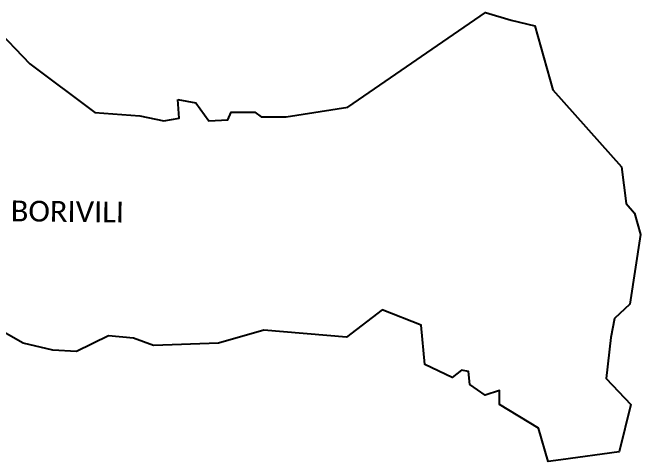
# Model space of a CAD drawing. Header units: metres. Extents: x 266208 to 280437, y 2124392 to 2131586.
# Drawn here: x 272967 to 280437, y 2124392 to 2129737 of the extents above; entities that cross this region are included whole.
import ezdxf

# ---------------------------------------------------------------- set-up
doc = ezdxf.new("R2010")
doc.units = ezdxf.units.M
doc.layers.add('village', color=3, linetype='Continuous')
doc.layers.add('VILLAGE NAME', color=250, linetype='Continuous')

msp = doc.modelspace()

# ---------------------------------------------------------------- linework, layer by layer
at = {"color": 3}
msp.add_lwpolyline([(274933.9, 2128702.8), (275145.4, 2128660.5)], dxfattribs=at)
at = {"layer": 'village', "color": 3}
for points in [[(275145.4, 2128660.5, 0), (275300.4, 2128449, 0), (275528.3, 2128458.4, 0), (275565.9, 2128552.4, 0), (275847.8, 2128552.4, 0), (275923, 2128496, 0), (276223.7, 2128496, 0), (276956.8, 2128608.8, 0), (278592, 2129736.5, 0), (278900.7, 2129647.2, 0), (279182.6, 2129576.8, 0), (279394.1, 2128815.5, 0), (280211.7, 2127899.3, 0), (280268.1, 2127462.3, 0), (280366.8, 2127349.5, 0), (280437.2, 2127095.7, 0), (280310.4, 2126264, 0), (280127.1, 2126094.9, 0), (280084.8, 2125869.3, 0), (280028.4, 2125378.8, 0), (280324.5, 2125068.6, 0), (280183.5, 2124504.8, 0), (279490.9, 2124412.4, 0)], [(272734.8, 2129576.8, 0), (273171.8, 2129125.7, 0), (273947.1, 2128547.7, 0), (274482.8, 2128505.4, 0), (274764.7, 2128449, 0), (274948, 2128477.2, 0), (274933.9, 2128702.8, 0)], [(279490.9, 2124412.4, 0), (279337.7, 2124392, 0), (279224.9, 2124786.7, 0), (278759.7, 2125068.6, 0), (278759.7, 2125237.8, 0), (278590.6, 2125181.4, 0), (278407.3, 2125308.3, 0), (278393.2, 2125463.3, 0), (278308.6, 2125477.4, 0), (278195.9, 2125392.9, 0), (277871.7, 2125547.9, 0), (277829.4, 2126013.1, 0), (277364.2, 2126196.4, 0), (276941.3, 2125872.2, 0), (275954.5, 2125956.7, 0), (275418.8, 2125801.7, 0), (274643.5, 2125773.5, 0), (274403.9, 2125858.1, 0), (274107.8, 2125886.2, 0), (273727.2, 2125703, 0), (273445.3, 2125717.1, 0), (273092.9, 2125801.7, 0), (272712.3, 2126013.1, 0)]]:
    msp.add_polyline3d(points, dxfattribs=at)

# ---------------------------------------------------------------- texts
at = {"layer": 'VILLAGE NAME', "insert": (272947, 2127499.5), "char_height": 247.631, "attachment_point": 1, "rotation": 359.34145}
msp.add_mtext_dynamic_manual_height_columns('{\\fCalibri|b0|i0|c0|p34;BORIVILI}', width=3307.61, gutter_width=1238.2, heights=[553.6], dxfattribs=at)

doc.saveas('drawing.dxf')
